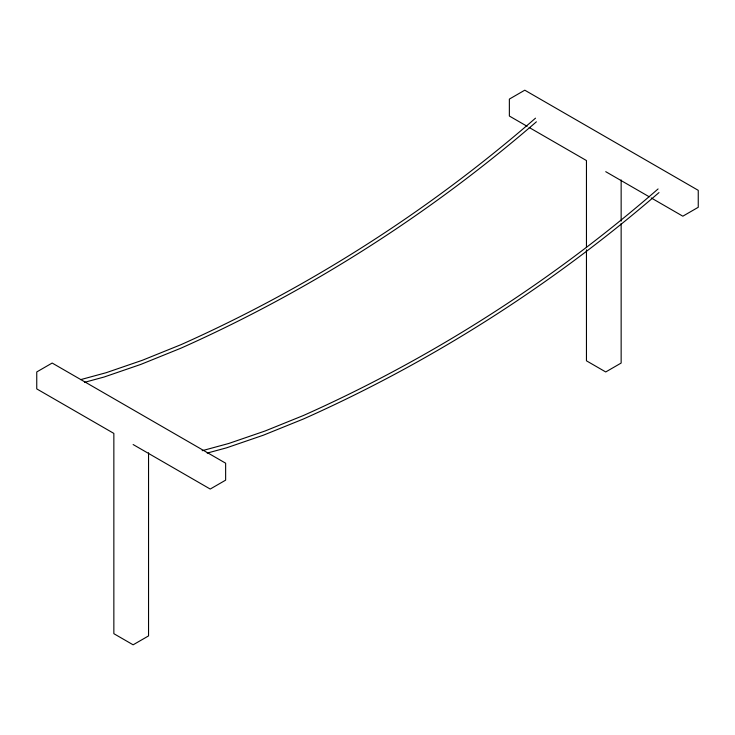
<?xml version="1.0" encoding="UTF-8"?>
<svg xmlns="http://www.w3.org/2000/svg" width="735" height="735" viewBox="0 0 735 735"><rect width="100%" height="100%" fill="white"/><g stroke="black" fill="none" stroke-linecap="round" stroke-linejoin="round"><path stroke-width="1.1" d="M535.503 118.17C429.35 210.532 309.407 287.367 180.893 344.706L142.397 360.26L106.162 372.7L80.675 379.627M536.403 121.808C429.754 214.004 309.518 290.821 180.755 348.261L140.835 364.404L104.048 377.037L84.589 382.319M658.082 188.941C551.939 281.303 431.987 358.138 303.472 415.477L264.986 431.032L228.741 443.481L202.153 450.702M658.992 192.579C552.343 284.776 432.106 361.602 303.334 419.033L263.424 435.175L226.628 447.808L207.178 453.091M527.151 126.31L509.364 116.038L509.364 99.087L524.781 90.184L698.25 190.337L698.25 207.288L682.833 216.191L651.201 197.926M529.126 127.449L586.457 160.552L586.457 247.53M605.732 171.678L649.226 196.787M133.127 444.537L210.219 489.051L225.636 480.148L225.636 463.197L52.167 363.044L36.75 371.947L36.75 388.898L113.852 433.411L113.852 633.68L133.127 644.816L148.543 635.913L148.543 452.797M621.149 179.937L621.149 221.143M621.149 223.431L621.149 363.053L605.732 371.956L586.457 360.821L586.457 249.817"/></g></svg>
